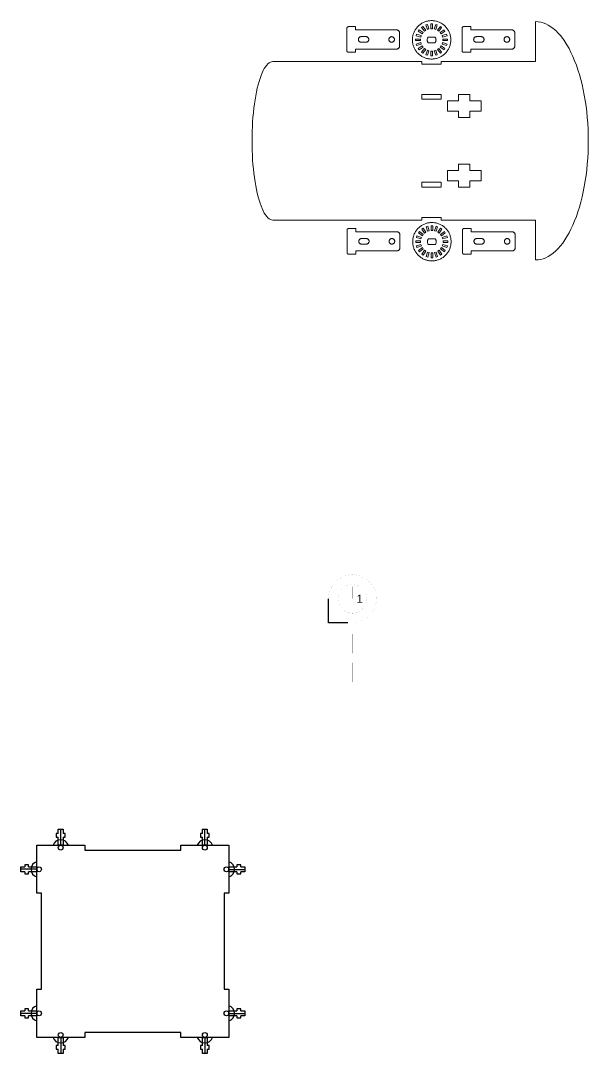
# Model space of a CAD drawing. Header units: millimetres. Extents: x 1937 to 3881, y 1046 to 2135.
# Drawn here: x 3527 to 3881, y 1318 to 1964 of the extents above; entities that cross this region are included whole.
import ezdxf

# ---------------------------------------------------------------- set-up
doc = ezdxf.new("R2010")
doc.units = ezdxf.units.MM
doc.layers.add('Layer 1', color=7, linetype='Continuous')
doc.styles.get("Standard").update_dxf_attribs({"font": 'arial.ttf'})

msp = doc.modelspace()

# ---------------------------------------------------------------- linework, layer by layer
for p, q in [((3551.94089, 1448.46829), (3551.94089, 1458.46829)), ((3641.94089, 1448.46829), (3641.94089, 1458.46829)), ((3536.94089, 1433.46829), (3526.94089, 1433.46829)), ((3656.94089, 1433.43622), (3666.94089, 1433.43622)), ((3536.94089, 1343.46829), (3526.94089, 1343.46829)), ((3656.94089, 1343.46829), (3666.94089, 1343.46829)), ((3551.94089, 1328.46829), (3551.94089, 1318.46829)), ((3641.94089, 1328.46829), (3641.94089, 1318.46829))]:
    msp.add_line(p, q)
at = {"color": 0}
for points in [[(3617.14811, 1614.99492, 0.01764, 0.01764, 0), (3617.14811, 1587.99592, 0.01764, 0.01764, 0), (3614.14811, 1587.99592, 0.01764, 0.01764, 0), (3614.14811, 1575.99392, 0.01764, 0.01764, 0), (3617.14811, 1575.99392, 0.01764, 0.01764, 0), (3617.14811, 1569.99492, 0.01764, 0.01764, 0), (3614.14811, 1569.99492, 0.01764, 0.01764, 0), (3614.14811, 1557.99592, 0.01764, 0.01764, 0), (3617.14811, 1557.99592, 0.01764, 0.01764, 0), (3617.14811, 1540.49492, 0.01764, 0.01764, 0), (3623.14801, 1540.49492, 0.01764, 0.01764, 0), (3623.14801, 1543.49492, 0.01764, 0.01764, 0), (3635.14791, 1543.49492, 0.01764, 0.01764, 0), (3635.14791, 1540.49492, 0.01764, 0.01764, 0), (3641.14801, 1540.49492, 0.01764, 0.01764, 0), (3641.14801, 1543.49492, 0.01764, 0.01764, 0), (3653.14811, 1543.49492, 0.01764, 0.01764, 0), (3653.14811, 1540.49492, 0.01764, 0.01764, 0), (3659.14781, 1540.49492, 0.01764, 0.01764, 0), (3659.14781, 1543.49492, 0.01764, 0.01764, 0), (3671.14791, 1543.49492, 0.01764, 0.01764, 0), (3671.14791, 1540.49492, 0.01764, 0.01764, 0), (3677.14791, 1540.49492, 0.01764, 0.01764, 0), (3677.14791, 1543.49492, 0.01764, 0.01764, 0), (3689.14761, 1543.49492, 0.01764, 0.01764, 0), (3689.14761, 1540.49492, 0.01764, 0.01764, 0), (3695.14771, 1540.49492, 0.01764, 0.01764, 0), (3695.14771, 1543.49492, 0.01764, 0.01764, 0), (3707.14771, 1543.49492, 0.01764, 0.01764, 0), (3707.14771, 1540.49492, 0.01764, 0.01764, 0), (3713.14771, 1540.49492, 0.01764, 0.01764, 0), (3713.14771, 1543.49492, 0.01764, 0.01764, 0), (3725.14771, 1543.49492, 0.01764, 0.01764, 0), (3725.14771, 1540.49492, 0.01764, 0.01764, 0), (3731.14771, 1540.49492, 0.01764, 0.01764, 0), (3731.14771, 1550.49492, 0.01764, 0.01764, 0), (3734.14771, 1550.49492, 0.01764, 0.01764, 0), (3734.14771, 1562.49492, 0.01764, 0.01764, 0), (3731.14771, 1562.49492, 0.01764, 0.01764, 0), (3731.14771, 1568.49492, 0.01764, 0.01764, 0), (3734.14771, 1568.49492, 0.01764, 0.01764, 0), (3734.14771, 1580.49492, 0.01764, 0.01764, 0), (3731.14771, 1580.49492, 0.01764, 0.01764, 0), (3731.14771, 1587.49492, 0.01764, 0.01764, 0), (3734.69871, 1587.49492, 0.01764, 0.01764, 0), (3736.35371, 1587.65992, 0.01764, 0.01764, 0), (3738.50071, 1588.14192, 0.01764, 0.01764, 0), (3740.55371, 1588.93292, 0.01764, 0.01764, 0), (3742.02171, 1589.71692, 0.01764, 0.01764, 0), (3742.48071, 1590.02292, 0.01764, 0.01764, 0), (3742.93771, 1590.32992, 0.01764, 0.01764, 0), (3744.22371, 1591.38592, 0.01764, 0.01764, 0), (3745.74071, 1592.97992, 0.01764, 0.01764, 0), (3747.00871, 1594.77792, 0.01764, 0.01764, 0), (3747.79471, 1596.24592, 0.01764, 0.01764, 0), (3748.00471, 1596.75392, 0.01764, 0.01764, 0), (3748.21571, 1597.26392, 0.01764, 0.01764, 0), (3748.69871, 1598.85592, 0.01764, 0.01764, 0), (3749.07471, 1601.02492, 0.01764, 0.01764, 0), (3749.12971, 1603.22592, 0.01764, 0.01764, 0), (3748.96671, 1604.88092, 0.01764, 0.01764, 0), (3748.85971, 1605.42092, 0.01764, 0.01764, 0), (3748.75171, 1605.96292, 0.01764, 0.01764, 0), (3748.26871, 1607.55392, 0.01764, 0.01764, 0), (3747.37571, 1609.56592, 0.01764, 0.01764, 0), (3746.19871, 1611.42692, 0.01764, 0.01764, 0), (3745.14271, 1612.71192, 0.01764, 0.01764, 0), (3744.75471, 1613.10192, 0.01764, 0.01764, 0), (3744.36271, 1613.49192, 0.01764, 0.01764, 0), (3743.07771, 1614.54792, 0.01764, 0.01764, 0), (3741.21871, 1615.72392, 0.01764, 0.01764, 0), (3739.20671, 1616.61592, 0.01764, 0.01764, 0), (3737.61471, 1617.09992, 0.01764, 0.01764, 0), (3737.07471, 1617.20692, 0.01764, 0.01764, 0), (3736.53271, 1617.31492, 0.01764, 0.01764, 0), (3734.87671, 1617.47892, 0.01764, 0.01764, 0), (3732.67571, 1617.42392, 0.01764, 0.01764, 0), (3730.50671, 1617.04692, 0.01764, 0.01764, 0), (3728.91571, 1616.56392, 0.01764, 0.01764, 0), (3728.40671, 1616.35292, 0.01764, 0.01764, 0), (3727.89671, 1616.14192, 0.01764, 0.01764, 0), (3726.42871, 1615.35792, 0.01764, 0.01764, 0), (3724.63071, 1614.08992, 0.01764, 0.01764, 0), (3723.03671, 1612.57292, 0.01764, 0.01764, 0), (3721.98071, 1611.28692, 0.01764, 0.01764, 0), (3721.67471, 1610.82892, 0.01764, 0.01764, 0), (3721.36771, 1610.37092, 0.01764, 0.01764, 0), (3720.58371, 1608.90292, 0.01764, 0.01764, 0), (3719.79271, 1606.84992, 0.01764, 0.01764, 0), (3719.30971, 1604.70292, 0.01764, 0.01764, 0), (3719.14771, 1603.04792, 0.01764, 0.01764, 0), (3719.14771, 1602.49492, 0.01764, 0.01764, 0), (3617.14811, 1602.49492, 0.01764, 0.01764, 0)], [(3725.14771, 1602.81692, 0.01764, 0.01764, 0), (3725.23871, 1603.77992, 0.01764, 0.01764, 0), (3725.51171, 1605.03092, 0.01764, 0.01764, 0), (3725.95971, 1606.23092, 0.01764, 0.01764, 0), (3726.40271, 1607.09092, 0.01764, 0.01764, 0), (3726.57671, 1607.36092, 0.01764, 0.01764, 0), (3726.66371, 1607.49792, 0.01764, 0.01764, 0), (3726.94471, 1607.89192, 0.01764, 0.01764, 0), (3727.34671, 1608.39192, 0.01764, 0.01764, 0), (3727.78571, 1608.85992, 0.01764, 0.01764, 0), (3728.25371, 1609.29792, 0.01764, 0.01764, 0), (3728.75271, 1609.69992, 0.01764, 0.01764, 0), (3729.27871, 1610.06492, 0.01764, 0.01764, 0), (3729.83171, 1610.39392, 0.01764, 0.01764, 0), (3730.26171, 1610.61592, 0.01764, 0.01764, 0), (3730.40871, 1610.68192, 0.01764, 0.01764, 0), (3730.69971, 1610.81592, 0.01764, 0.01764, 0), (3731.61471, 1611.13292, 0.01764, 0.01764, 0), (3732.86571, 1611.40392, 0.01764, 0.01764, 0), (3734.14371, 1611.49492, 0.01764, 0.01764, 0), (3735.10971, 1611.44792, 0.01764, 0.01764, 0), (3735.42771, 1611.40292, 0.01764, 0.01764, 0), (3735.58671, 1611.38092, 0.01764, 0.01764, 0), (3736.06271, 1611.28892, 0.01764, 0.01764, 0), (3736.68571, 1611.12992, 0.01764, 0.01764, 0), (3737.29371, 1610.92792, 0.01764, 0.01764, 0), (3737.88671, 1610.68192, 0.01764, 0.01764, 0), (3738.45871, 1610.39592, 0.01764, 0.01764, 0), (3739.01071, 1610.06892, 0.01764, 0.01764, 0), (3739.53871, 1609.70192, 0.01764, 0.01764, 0), (3739.91871, 1609.40392, 0.01764, 0.01764, 0), (3740.04171, 1609.29792, 0.01764, 0.01764, 0), (3740.16271, 1609.19292, 0.01764, 0.01764, 0), (3740.51271, 1608.85792, 0.01764, 0.01764, 0), (3740.95071, 1608.38792, 0.01764, 0.01764, 0), (3741.35371, 1607.88792, 0.01764, 0.01764, 0), (3741.71871, 1607.36092, 0.01764, 0.01764, 0), (3742.04571, 1606.81092, 0.01764, 0.01764, 0), (3742.33171, 1606.23792, 0.01764, 0.01764, 0), (3742.57871, 1605.64392, 0.01764, 0.01764, 0), (3742.73671, 1605.18692, 0.01764, 0.01764, 0), (3742.78271, 1605.03092, 0.01764, 0.01764, 0), (3742.87171, 1604.72392, 0.01764, 0.01764, 0), (3743.05571, 1603.77292, 0.01764, 0.01764, 0), (3743.14671, 1602.49492, 0.01764, 0.01764, 0), (3743.05571, 1601.21792, 0.01764, 0.01764, 0), (3742.87171, 1600.26892, 0.01764, 0.01764, 0), (3742.78271, 1599.95992, 0.01764, 0.01764, 0), (3742.73671, 1599.80492, 0.01764, 0.01764, 0), (3742.57871, 1599.34792, 0.01764, 0.01764, 0), (3742.33171, 1598.75392, 0.01764, 0.01764, 0), (3742.04571, 1598.18092, 0.01764, 0.01764, 0), (3741.71871, 1597.62992, 0.01764, 0.01764, 0), (3741.35371, 1597.10392, 0.01764, 0.01764, 0), (3740.95071, 1596.60392, 0.01764, 0.01764, 0), (3740.51271, 1596.13392, 0.01764, 0.01764, 0), (3740.16271, 1595.79992, 0.01764, 0.01764, 0), (3740.04171, 1595.69292, 0.01764, 0.01764, 0), (3739.91871, 1595.58892, 0.01764, 0.01764, 0), (3739.53871, 1595.28992, 0.01764, 0.01764, 0), (3739.01071, 1594.92292, 0.01764, 0.01764, 0), (3738.45871, 1594.59492, 0.01764, 0.01764, 0), (3737.88671, 1594.30792, 0.01764, 0.01764, 0), (3737.29371, 1594.06292, 0.01764, 0.01764, 0), (3736.68571, 1593.86092, 0.01764, 0.01764, 0), (3736.06271, 1593.70192, 0.01764, 0.01764, 0), (3735.58671, 1593.60992, 0.01764, 0.01764, 0), (3735.10971, 1593.54092, 0.01764, 0.01764, 0), (3734.14371, 1593.49592, 0.01764, 0.01764, 0), (3732.86571, 1593.58792, 0.01764, 0.01764, 0), (3731.61471, 1593.85892, 0.01764, 0.01764, 0), (3730.69971, 1594.17592, 0.01764, 0.01764, 0), (3730.40871, 1594.30792, 0.01764, 0.01764, 0), (3730.26171, 1594.37592, 0.01764, 0.01764, 0), (3729.83171, 1594.59792, 0.01764, 0.01764, 0), (3729.27871, 1594.92592, 0.01764, 0.01764, 0), (3728.75271, 1595.29292, 0.01764, 0.01764, 0), (3728.25371, 1595.69292, 0.01764, 0.01764, 0), (3727.78571, 1596.12992, 0.01764, 0.01764, 0), (3727.34671, 1596.59892, 0.01764, 0.01764, 0), (3726.94471, 1597.10092, 0.01764, 0.01764, 0), (3726.66371, 1597.49492, 0.01764, 0.01764, 0), (3726.40271, 1597.89992, 0.01764, 0.01764, 0), (3725.95971, 1598.75992, 0.01764, 0.01764, 0), (3725.51171, 1599.95992, 0.01764, 0.01764, 0), (3725.23871, 1601.21292, 0.01764, 0.01764, 0), (3725.14771, 1602.17592, 0.01764, 0.01764, 0), (3725.14771, 1602.81692, 0, 0, 0)], [(3734.14771, 1610.01992, 0.01764, 0.01764, 0), (3734.14771, 1602.49492, 0.01764, 0.01764, 0), (3731.14771, 1602.49492, 0.01764, 0.01764, 0), (3731.14771, 1610.01992, 0.01764, 0.01764, 0), (3734.14771, 1610.01992, 0, 0, 0)]]:
    msp.add_lwpolyline(points, format="xyseb", dxfattribs=at)
for points in [[(3731.14771, 1587.49492), (3719.14771, 1587.49492), (3719.14771, 1602.49492)], [(3550.44089, 1455.89721), (3550.44089, 1458.46829), (3553.44089, 1458.46829), (3553.44089, 1455.89721)], [(3640.44089, 1455.89721), (3640.44089, 1458.46829), (3643.44089, 1458.46829), (3643.44089, 1455.89721)], [(3550.44089, 1455.89721), (3549.19089, 1455.89721), (3549.19089, 1453.49721)], [(3549.19089, 1453.49721), (3550.44089, 1453.49721)], [(3550.44089, 1448.46829), (3550.44089, 1453.49721)], [(3553.44089, 1453.49721), (3553.44089, 1448.46829), (3550.44089, 1448.46829)], [(3553.44089, 1453.49721), (3554.69089, 1453.49721), (3554.69089, 1455.89721), (3553.44089, 1455.89721)], [(3640.44089, 1455.89721), (3639.19089, 1455.89721), (3639.19089, 1453.49721)], [(3639.19089, 1453.49721), (3640.44089, 1453.49721)], [(3640.44089, 1448.46829), (3640.44089, 1453.49721)], [(3643.44089, 1453.49721), (3643.44089, 1448.46829), (3640.44089, 1448.46829)], [(3643.44089, 1453.49721), (3644.69089, 1453.49721), (3644.69089, 1455.89721), (3643.44089, 1455.89721)], [(3566.94089, 1328.46829), (3536.94089, 1328.46829), (3536.94089, 1358.46829), (3539.94089, 1358.46829), (3539.94089, 1418.46829), (3536.94089, 1418.46829), (3536.94089, 1448.46829), (3566.94089, 1448.46829), (3566.94089, 1445.46829), (3626.94089, 1445.46829), (3626.94089, 1448.46829), (3656.94089, 1448.46829), (3656.94089, 1418.46829), (3653.94089, 1418.46829), (3653.94089, 1358.46829), (3656.94089, 1358.46829), (3656.94089, 1328.46829), (3626.94089, 1328.46829), (3626.94089, 1331.46829), (3566.94089, 1331.46829), (3566.94089, 1328.46829)], [(3529.51198, 1431.96829), (3526.94089, 1431.96829), (3526.94089, 1434.96829), (3529.51198, 1434.96829)], [(3531.91198, 1434.96829), (3531.91198, 1436.21829), (3529.51198, 1436.21829), (3529.51198, 1434.96829)], [(3531.91198, 1434.96829), (3536.94089, 1434.96829), (3536.94089, 1431.96829)], [(3656.94089, 1434.93622), (3661.96981, 1434.93622)], [(3661.96981, 1431.93622), (3656.94089, 1431.93622), (3656.94089, 1434.93622)], [(3661.96981, 1436.18622), (3661.96981, 1434.93622)], [(3664.36981, 1434.93622), (3664.36981, 1436.18622), (3661.96981, 1436.18622)], [(3664.36981, 1434.93622), (3666.94089, 1434.93622), (3666.94089, 1431.93622), (3664.36981, 1431.93622)], [(3529.51198, 1431.96829), (3529.51198, 1430.71829), (3531.91198, 1430.71829)], [(3536.94089, 1431.96829), (3531.91198, 1431.96829)], [(3531.91198, 1430.71829), (3531.91198, 1431.96829)], [(3661.96981, 1431.93622), (3661.96981, 1430.68622), (3664.36981, 1430.68622), (3664.36981, 1431.93622)], [(3529.51198, 1341.96829), (3526.94089, 1341.96829), (3526.94089, 1344.96829), (3529.51198, 1344.96829)], [(3531.91198, 1344.96829), (3531.91198, 1346.21829), (3529.51198, 1346.21829), (3529.51198, 1344.96829)], [(3531.91198, 1344.96829), (3536.94089, 1344.96829), (3536.94089, 1341.96829)], [(3656.94089, 1344.96829), (3661.96981, 1344.96829)], [(3661.96981, 1341.96829), (3656.94089, 1341.96829), (3656.94089, 1344.96829)], [(3661.96981, 1346.21829), (3661.96981, 1344.96829)], [(3664.36981, 1344.96829), (3664.36981, 1346.21829), (3661.96981, 1346.21829)], [(3664.36981, 1344.96829), (3666.94089, 1344.96829), (3666.94089, 1341.96829), (3664.36981, 1341.96829)], [(3529.51198, 1341.96829), (3529.51198, 1340.71829), (3531.91198, 1340.71829)], [(3536.94089, 1341.96829), (3531.91198, 1341.96829)], [(3531.91198, 1340.71829), (3531.91198, 1341.96829)], [(3661.96981, 1341.96829), (3661.96981, 1340.71829), (3664.36981, 1340.71829), (3664.36981, 1341.96829)], [(3550.44089, 1323.43938), (3549.19089, 1323.43938), (3549.19089, 1321.03938), (3550.44089, 1321.03938)], [(3550.44089, 1323.43938), (3550.44089, 1328.46829), (3553.44089, 1328.46829)], [(3553.44089, 1328.46829), (3553.44089, 1323.43938)], [(3554.69089, 1323.43938), (3553.44089, 1323.43938)], [(3553.44089, 1321.03938), (3554.69089, 1321.03938), (3554.69089, 1323.43938)], [(3640.44089, 1323.43938), (3639.19089, 1323.43938), (3639.19089, 1321.03938), (3640.44089, 1321.03938)], [(3640.44089, 1323.43938), (3640.44089, 1328.46829), (3643.44089, 1328.46829)], [(3643.44089, 1328.46829), (3643.44089, 1323.43938)], [(3644.69089, 1323.43938), (3643.44089, 1323.43938)], [(3643.44089, 1321.03938), (3644.69089, 1321.03938), (3644.69089, 1323.43938)], [(3553.44089, 1321.03938), (3553.44089, 1318.46829), (3550.44089, 1318.46829), (3550.44089, 1321.03938)], [(3643.44089, 1321.03938), (3643.44089, 1318.46829), (3640.44089, 1318.46829), (3640.44089, 1321.03938)]]:
    msp.add_lwpolyline(points)
for centre in [(3551.94089, 1446.96829), (3641.94089, 1446.96829), (3538.44089, 1433.46829), (3655.44089, 1433.43622), (3538.44089, 1343.46829), (3655.44089, 1343.46829), (3551.94089, 1329.96829), (3641.94089, 1329.96829)]:
    msp.add_circle(centre, 1.5)
for centre, start, end in [((3551.94089, 1446.96829), 17.45760312, 162.54239688), ((3641.94089, 1446.96829), 17.45760312, 162.54239688), ((3538.44089, 1433.46829), 107.45760312, 252.54239688), ((3655.44089, 1433.43622), 287.45760312, 72.54239688), ((3538.44089, 1343.46829), 107.45760312, 252.54239688), ((3655.44089, 1343.46829), 287.45760312, 72.54239688), ((3551.94089, 1329.96829), 197.45760312, 342.54239688), ((3641.94089, 1329.96829), 197.45760312, 342.54239688)]:
    msp.add_arc(centre, 5, start, end)
at = {"layer": 'Layer 1', "lineweight": 0}
for points in [[(3881.36519, 1892.31895), (3881.25936, 1895.95256), (3881.0477, 1899.58617), (3880.76546, 1903.18451), (3880.41268, 1906.78284), (3879.98936, 1910.27533), (3879.49547, 1913.76784), (3878.89574, 1917.18979), (3878.26075, 1920.50589), (3877.51992, 1923.78672), (3876.70851, 1926.96172), (3875.86186, 1930.06618), (3874.90936, 1933.0295), (3873.92158, 1935.92228), (3872.86325, 1938.70923), (3871.73436, 1941.35507), (3870.57019, 1943.85978), (3869.33547, 1946.25866), (3868.06546, 1948.51645), (3866.7602, 1950.59783), (3865.38436, 1952.57339), (3863.97325, 1954.37255), (3862.52686, 1955.99534), (3861.04519, 1957.51228), (3859.52825, 1958.81757), (3858.01131, 1959.94644), (3856.42381, 1960.93423), (3854.87158, 1961.74562), (3853.24881, 1962.34534), (3851.66131, 1962.80395), (3850.03852, 1963.08617), (3848.41575, 1963.15673), (3848.41575, 1938.18007), (3789.43133, 1938.18007), (3789.43133, 1936.55728), (3777.40159, 1936.55728), (3777.40159, 1938.18007), (3684.40938, 1938.18007), (3683.63326, 1938.07422), (3682.85715, 1937.792), (3682.08103, 1937.36866), (3681.30492, 1936.73366), (3680.56409, 1935.92228), (3679.82327, 1934.93451), (3679.08242, 1933.80561), (3678.37686, 1932.50033), (3677.7066, 1931.01866), (3677.03631, 1929.39589), (3676.40132, 1927.632), (3675.80159, 1925.72699), (3675.23716, 1923.68089), (3674.6727, 1921.49366), (3674.17882, 1919.2006), (3673.72019, 1916.80172), (3673.29688, 1914.26172), (3672.90881, 1911.68644), (3672.55603, 1908.97005), (3672.27381, 1906.21839), (3671.9916, 1903.39616), (3671.77992, 1900.50338), (3671.63882, 1897.57533), (3671.4977, 1894.64728), (3671.42714, 1891.64867), (3671.42714, 1888.65006), (3671.42714, 1885.68672), (3671.4977, 1882.6881), (3671.63882, 1879.76005), (3671.77992, 1876.832), (3671.9916, 1873.93922), (3672.27381, 1871.117), (3672.55603, 1868.36533), (3672.90881, 1865.64894), (3673.29688, 1863.07367), (3673.72019, 1860.53366), (3674.17882, 1858.13478), (3674.6727, 1855.84172), (3675.23716, 1853.6545), (3675.80159, 1851.60839), (3676.40132, 1849.70338), (3677.03631, 1847.93949), (3677.7066, 1846.31672), (3678.37686, 1844.83505), (3679.08242, 1843.52979), (3679.82327, 1842.36561), (3680.56409, 1841.41313), (3681.30492, 1840.60172), (3682.08103, 1839.96672), (3682.85715, 1839.54339), (3683.63326, 1839.26117), (3684.40938, 1839.15534), (3777.40159, 1839.15534), (3777.40159, 1840.77811), (3789.43133, 1840.77811), (3789.43133, 1839.15534), (3848.41575, 1839.15534), (3848.41575, 1814.17868), (3850.03852, 1814.24924), (3851.66131, 1814.53145), (3853.24881, 1814.95479), (3854.87158, 1815.58979), (3856.42381, 1816.40117), (3858.01131, 1817.38895), (3859.52825, 1818.51784), (3861.04519, 1819.82312), (3862.52686, 1821.30479), (3863.97325, 1822.96283), (3865.38436, 1824.76201), (3866.7602, 1826.73756), (3868.06546, 1828.81895), (3869.33547, 1831.07672), (3870.57019, 1833.47563), (3871.73436, 1835.98034), (3872.86325, 1838.62617), (3873.92158, 1841.41313), (3874.90936, 1844.27062), (3875.86186, 1847.26923), (3876.70851, 1850.37367), (3877.51992, 1853.54867), (3878.26075, 1856.8295), (3878.89574, 1860.14562), (3879.49547, 1863.56757), (3879.98936, 1867.02478), (3880.41268, 1870.55256), (3880.76546, 1874.11561), (3881.0477, 1877.74922), (3881.25936, 1881.34755), (3881.36519, 1885.01645), (3881.40048, 1888.65006), (3881.36519, 1892.31895)], [(3795.49909, 1952.50283), (3795.46382, 1953.032), (3795.39326, 1953.56117), (3795.28743, 1954.09033), (3795.1816, 1954.6195), (3795.04048, 1955.1134), (3794.86409, 1955.64257), (3794.6877, 1956.13644), (3794.47604, 1956.63034), (3794.26436, 1957.08895), (3794.01742, 1957.58284), (3793.7352, 1958.04145), (3793.45298, 1958.46479), (3793.13547, 1958.88813), (3792.81798, 1959.31144), (3792.46521, 1959.73478), (3792.11243, 1960.12285), (3791.72436, 1960.47563), (3791.33631, 1960.8284), (3790.91298, 1961.18118), (3790.48964, 1961.49867), (3790.06632, 1961.78089), (3789.60769, 1962.06313), (3789.14909, 1962.34534), (3788.65521, 1962.557), (3788.19658, 1962.76868), (3787.70271, 1962.98034), (3787.17354, 1963.15673), (3786.67964, 1963.29785), (3786.15048, 1963.43895), (3785.6566, 1963.54478), (3785.12743, 1963.61533), (3784.59827, 1963.68589), (3784.0691, 1963.72116), (3783.53993, 1963.72116), (3783.01077, 1963.72116), (3782.4816, 1963.68589), (3781.95243, 1963.61533), (3781.42327, 1963.54478), (3780.8941, 1963.43895), (3780.4002, 1963.29785), (3779.87104, 1963.15673), (3779.37714, 1962.98034), (3778.88326, 1962.76868), (3778.38936, 1962.557), (3777.93076, 1962.34534), (3777.47215, 1962.06313), (3777.01354, 1961.78089), (3776.55492, 1961.49867), (3776.1316, 1961.18118), (3775.74353, 1960.8284), (3775.32019, 1960.47563), (3774.96742, 1960.12285), (3774.57937, 1959.73478), (3774.26186, 1959.31144), (3773.90908, 1958.88813), (3773.62686, 1958.46479), (3773.30938, 1958.04145), (3773.06243, 1957.58284), (3772.81548, 1957.08895), (3772.56853, 1956.63034), (3772.35687, 1956.13644), (3772.18048, 1955.64257), (3772.03936, 1955.1134), (3771.89827, 1954.6195), (3771.75715, 1954.09033), (3771.68659, 1953.56117), (3771.61603, 1953.032), (3771.54549, 1952.50283), (3771.54549, 1951.97367), (3771.54549, 1951.4445), (3771.54549, 1950.91533), (3771.61603, 1950.38617), (3771.68659, 1949.857), (3771.75715, 1949.36313), (3771.89827, 1948.83396), (3772.03936, 1948.30479), (3772.18048, 1947.81089), (3772.35687, 1947.317), (3772.56853, 1946.82312), (3772.81548, 1946.32922), (3773.06243, 1945.87062), (3773.30938, 1945.41201), (3773.62686, 1944.98867), (3773.90908, 1944.53007), (3774.26186, 1944.10673), (3774.57937, 1943.71868), (3774.96742, 1943.33061), (3775.32019, 1942.97783), (3775.74353, 1942.58979), (3776.1316, 1942.27228), (3776.55492, 1941.95479), (3777.01354, 1941.63728), (3777.47215, 1941.39033), (3777.93076, 1941.10812), (3778.38936, 1940.89646), (3778.88326, 1940.64951), (3779.37714, 1940.47312), (3779.87104, 1940.29673), (3780.4002, 1940.15561), (3780.8941, 1940.01451), (3781.42327, 1939.90866), (3781.95243, 1939.83813), (3782.4816, 1939.76757), (3783.01077, 1939.73228), (3783.53993, 1939.73228), (3784.0691, 1939.73228), (3784.59827, 1939.76757), (3785.12743, 1939.83813), (3785.6566, 1939.90866), (3786.15048, 1940.01451), (3786.67964, 1940.15561), (3787.17354, 1940.29673), (3787.70271, 1940.47312), (3788.19658, 1940.64951), (3788.65521, 1940.89646), (3789.14909, 1941.10812), (3789.60769, 1941.39033), (3790.06632, 1941.63728), (3790.48964, 1941.95479), (3790.91298, 1942.27228), (3791.33631, 1942.58979), (3791.72436, 1942.97783), (3792.11243, 1943.33061), (3792.46521, 1943.71868), (3792.81798, 1944.10673), (3793.13547, 1944.53007), (3793.45298, 1944.98867), (3793.7352, 1945.41201), (3794.01742, 1945.87062), (3794.26436, 1946.32922), (3794.47604, 1946.82312), (3794.6877, 1947.317), (3794.86409, 1947.81089), (3795.04048, 1948.30479), (3795.1816, 1948.83396), (3795.28743, 1949.36313), (3795.39326, 1949.857), (3795.46382, 1950.38617), (3795.49909, 1950.91533), (3795.53438, 1951.4445), (3795.53438, 1951.97367), (3795.49909, 1952.50283)], [(3783.04604, 1961.71035), (3784.03381, 1961.71035), (3784.03381, 1958.71174), (3783.04604, 1958.71174), (3783.04604, 1961.71035)], [(3763.53741, 1956.4069), (3763.46685, 1956.61858), (3763.39629, 1956.83024), (3763.29046, 1957.00663), (3763.14936, 1957.21829), (3763.00824, 1957.35941), (3762.83185, 1957.5358), (3762.65546, 1957.64163), (3762.44381, 1957.74745), (3762.23213, 1957.85331), (3762.02047, 1957.92384), (3761.80879, 1957.95913), (3761.59713, 1957.95913), (3736.0913, 1957.95913), (3736.0913, 1959.96997), (3731.57575, 1959.96997), (3731.39936, 1959.93468), (3731.22297, 1959.89941), (3731.08185, 1959.82885), (3730.94073, 1959.72302), (3730.79963, 1959.61719), (3730.72907, 1959.47607), (3730.62325, 1959.29969), (3730.58795, 1959.1233), (3730.58795, 1958.94691), (3730.58795, 1944.94163), (3730.58795, 1944.80053), (3730.62325, 1944.62414), (3730.72907, 1944.44775), (3730.79963, 1944.30663), (3730.94073, 1944.2008), (3731.08185, 1944.09497), (3731.22297, 1944.02441), (3731.39936, 1943.98912), (3731.57575, 1943.95385), (3736.0913, 1943.95385), (3736.0913, 1945.96469), (3761.59713, 1945.96469), (3761.80879, 1945.96469), (3762.02047, 1945.99996), (3762.23213, 1946.07052), (3762.44381, 1946.14108), (3762.65546, 1946.28218), (3762.83185, 1946.38803), (3763.00824, 1946.52913), (3763.14936, 1946.70551), (3763.29046, 1946.8819), (3763.39629, 1947.09358), (3763.46685, 1947.30524), (3763.53741, 1947.5169), (3763.57268, 1947.72858), (3763.57268, 1947.97553), (3763.57268, 1955.9483), (3763.57268, 1956.19525), (3763.53741, 1956.4069)], [(3774.19132, 1955.28979), (3777.01354, 1954.37255), (3776.73131, 1953.42007), (3773.87381, 1954.33728), (3774.19132, 1955.28979)], [(3775.74353, 1958.00618), (3778.17771, 1956.24229), (3777.57798, 1955.43089), (3775.14381, 1957.19478), (3775.74353, 1958.00618)], [(3779.02436, 1957.08895), (3777.26047, 1959.52312), (3778.07188, 1960.12285), (3779.83577, 1957.68867), (3779.02436, 1957.08895)], [(3780.92937, 1961.39284), (3781.84658, 1958.53535), (3780.8941, 1958.21784), (3779.97686, 1961.07533), (3780.92937, 1961.39284)], [(3786.18577, 1958.21784), (3785.23326, 1958.53535), (3786.15048, 1961.39284), (3787.10298, 1961.07533), (3786.18577, 1958.21784)], [(3789.00799, 1960.12285), (3789.81937, 1959.52312), (3788.05548, 1957.08895), (3787.2441, 1957.68867), (3789.00799, 1960.12285)], [(3791.33631, 1958.00618), (3791.90075, 1957.19478), (3789.50186, 1955.43089), (3788.90214, 1956.24229), (3791.33631, 1958.00618)], [(3792.88854, 1955.28979), (3793.20603, 1954.33728), (3790.34854, 1953.42007), (3790.03103, 1954.37255), (3792.88854, 1955.28979)], [(3835.50407, 1956.4069), (3835.43351, 1956.61858), (3835.36295, 1956.83024), (3835.25713, 1957.00663), (3835.11603, 1957.21829), (3834.97491, 1957.35941), (3834.79852, 1957.5358), (3834.62213, 1957.64163), (3834.41047, 1957.74745), (3834.19879, 1957.85331), (3833.98713, 1957.92384), (3833.77545, 1957.95913), (3833.5638, 1957.95913), (3808.05797, 1957.95913), (3808.05797, 1959.96997), (3803.54242, 1959.96997), (3803.36603, 1959.93468), (3803.18964, 1959.89941), (3803.04852, 1959.82885), (3802.9074, 1959.72302), (3802.7663, 1959.61719), (3802.69574, 1959.47607), (3802.58991, 1959.29969), (3802.55462, 1959.1233), (3802.55462, 1958.94691), (3802.55462, 1944.94163), (3802.55462, 1944.80053), (3802.58991, 1944.62414), (3802.69574, 1944.44775), (3802.7663, 1944.30663), (3802.9074, 1944.2008), (3803.04852, 1944.09497), (3803.18964, 1944.02441), (3803.36603, 1943.98912), (3803.54242, 1943.95385), (3808.05797, 1943.95385), (3808.05797, 1945.96469), (3833.5638, 1945.96469), (3833.77545, 1945.96469), (3833.98713, 1945.99996), (3834.19879, 1946.07052), (3834.41047, 1946.14108), (3834.62213, 1946.28218), (3834.79852, 1946.38803), (3834.97491, 1946.52913), (3835.11603, 1946.70551), (3835.25713, 1946.8819), (3835.36295, 1947.09358), (3835.43351, 1947.30524), (3835.50407, 1947.5169), (3835.53934, 1947.72858), (3835.53934, 1947.97553), (3835.53934, 1955.9483), (3835.53934, 1956.19525), (3835.50407, 1956.4069)], [(3744.31102, 1951.75023), (3744.27575, 1951.53857), (3744.20519, 1951.32692), (3744.13463, 1951.15053), (3744.0288, 1950.97414), (3743.88768, 1950.79775), (3743.74658, 1950.65663), (3743.57019, 1950.51551), (3743.39381, 1950.40968), (3743.21742, 1950.33912), (3743.00574, 1950.26858), (3742.79408, 1950.23329), (3742.5824, 1950.19802), (3739.58379, 1950.19802), (3739.37213, 1950.23329), (3739.16047, 1950.26858), (3738.94879, 1950.33912), (3738.7724, 1950.40968), (3738.59601, 1950.51551), (3738.41963, 1950.65663), (3738.27853, 1950.79775), (3738.13741, 1950.97414), (3738.03158, 1951.15053), (3737.96102, 1951.32692), (3737.89046, 1951.53857), (3737.85519, 1951.75023), (3737.8199, 1951.96191), (3737.85519, 1952.17357), (3737.89046, 1952.38525), (3737.96102, 1952.56164), (3738.03158, 1952.7733), (3738.13741, 1952.94969), (3738.27853, 1953.12607), (3738.41963, 1953.26719), (3738.59601, 1953.40829), (3738.7724, 1953.51412), (3738.94879, 1953.58468), (3739.16047, 1953.65524), (3739.37213, 1953.69051), (3739.58379, 1953.7258), (3742.5824, 1953.7258), (3742.79408, 1953.69051), (3743.00574, 1953.65524), (3743.21742, 1953.58468), (3743.39381, 1953.51412), (3743.57019, 1953.40829), (3743.74658, 1953.26719), (3743.88768, 1953.12607), (3744.0288, 1952.94969), (3744.13463, 1952.7733), (3744.20519, 1952.56164), (3744.27575, 1952.38525), (3744.31102, 1952.17357), (3744.34629, 1951.96191), (3744.31102, 1951.75023)], [(3760.32714, 1951.96191), (3760.32714, 1951.75023), (3760.29185, 1951.53857), (3760.22129, 1951.32692), (3760.11546, 1951.15053), (3760.00963, 1950.97414), (3759.9038, 1950.79775), (3759.72741, 1950.65663), (3759.58629, 1950.51551), (3759.4099, 1950.40968), (3759.19825, 1950.33912), (3758.98657, 1950.26858), (3758.77491, 1950.23329), (3758.56325, 1950.19802), (3758.38686, 1950.23329), (3758.17518, 1950.26858), (3757.96352, 1950.33912), (3757.75184, 1950.40968), (3757.57545, 1950.51551), (3757.43436, 1950.65663), (3757.25797, 1950.79775), (3757.15214, 1950.97414), (3757.04629, 1951.15053), (3756.94046, 1951.32692), (3756.8699, 1951.53857), (3756.83463, 1951.75023), (3756.83463, 1951.96191), (3756.83463, 1952.17357), (3756.8699, 1952.38525), (3756.94046, 1952.56164), (3757.04629, 1952.7733), (3757.15214, 1952.94969), (3757.25797, 1953.12607), (3757.43436, 1953.26719), (3757.57545, 1953.40829), (3757.75184, 1953.51412), (3757.96352, 1953.58468), (3758.17518, 1953.65524), (3758.38686, 1953.69051), (3758.56325, 1953.7258), (3758.77491, 1953.69051), (3758.98657, 1953.65524), (3759.19825, 1953.58468), (3759.4099, 1953.51412), (3759.58629, 1953.40829), (3759.72741, 1953.26719), (3759.9038, 1953.12607), (3760.00963, 1952.94969), (3760.11546, 1952.7733), (3760.22129, 1952.56164), (3760.29185, 1952.38525), (3760.32714, 1952.17357), (3760.32714, 1951.96191)], [(3773.52104, 1951.23284), (3773.52104, 1952.22062), (3776.51965, 1952.22062), (3776.51965, 1951.23284), (3773.52104, 1951.23284)], [(3774.19132, 1948.16367), (3773.87381, 1949.11618), (3776.73131, 1950.03339), (3777.01354, 1949.08089), (3774.19132, 1948.16367)], [(3781.42327, 1949.96283), (3781.24688, 1950.17451), (3781.10576, 1950.42146), (3780.99993, 1950.66839), (3780.8941, 1950.91533), (3780.82354, 1951.19755), (3780.78825, 1951.4445), (3780.78825, 1951.72672), (3780.78825, 1952.00896), (3780.82354, 1952.25589), (3780.8941, 1952.53813), (3780.99993, 1952.78505), (3781.10576, 1953.032), (3781.24688, 1953.24368), (3781.42327, 1953.49061), (3785.6566, 1953.49061), (3785.7977, 1953.24368), (3785.93882, 1953.032), (3786.07992, 1952.78505), (3786.15048, 1952.53813), (3786.22104, 1952.25589), (3786.25631, 1952.00896), (3786.2916, 1951.72672), (3786.25631, 1951.4445), (3786.22104, 1951.19755), (3786.15048, 1950.91533), (3786.07992, 1950.66839), (3785.93882, 1950.42146), (3785.7977, 1950.17451), (3785.6566, 1949.96283), (3781.42327, 1949.96283)], [(3792.88854, 1948.16367), (3790.03103, 1949.08089), (3790.34854, 1950.03339), (3793.20603, 1949.11618), (3792.88854, 1948.16367)], [(3793.52354, 1951.23284), (3790.52493, 1951.23284), (3790.52493, 1952.22062), (3793.52354, 1952.22062), (3793.52354, 1951.23284)], [(3816.27769, 1951.75023), (3816.24242, 1951.53857), (3816.17186, 1951.32692), (3816.1013, 1951.15053), (3815.99547, 1950.97414), (3815.85435, 1950.79775), (3815.71325, 1950.65663), (3815.53686, 1950.51551), (3815.36047, 1950.40968), (3815.18408, 1950.33912), (3814.9724, 1950.26858), (3814.76075, 1950.23329), (3814.54907, 1950.19802), (3811.55045, 1950.19802), (3811.3388, 1950.23329), (3811.12714, 1950.26858), (3810.91546, 1950.33912), (3810.73907, 1950.40968), (3810.56268, 1950.51551), (3810.38629, 1950.65663), (3810.24519, 1950.79775), (3810.10407, 1950.97414), (3809.99825, 1951.15053), (3809.92769, 1951.32692), (3809.85713, 1951.53857), (3809.82186, 1951.75023), (3809.78657, 1951.96191), (3809.82186, 1952.17357), (3809.85713, 1952.38525), (3809.92769, 1952.56164), (3809.99825, 1952.7733), (3810.10407, 1952.94969), (3810.24519, 1953.12607), (3810.38629, 1953.26719), (3810.56268, 1953.40829), (3810.73907, 1953.51412), (3810.91546, 1953.58468), (3811.12714, 1953.65524), (3811.3388, 1953.69051), (3811.55045, 1953.7258), (3814.54907, 1953.7258), (3814.76075, 1953.69051), (3814.9724, 1953.65524), (3815.18408, 1953.58468), (3815.36047, 1953.51412), (3815.53686, 1953.40829), (3815.71325, 1953.26719), (3815.85435, 1953.12607), (3815.99547, 1952.94969), (3816.1013, 1952.7733), (3816.17186, 1952.56164), (3816.24242, 1952.38525), (3816.27769, 1952.17357), (3816.31295, 1951.96191), (3816.27769, 1951.75023)], [(3832.29381, 1951.96191), (3832.29381, 1951.75023), (3832.25851, 1951.53857), (3832.18795, 1951.32692), (3832.08213, 1951.15053), (3831.9763, 1950.97414), (3831.87047, 1950.79775), (3831.69408, 1950.65663), (3831.55296, 1950.51551), (3831.37657, 1950.40968), (3831.16491, 1950.33912), (3830.95323, 1950.26858), (3830.74157, 1950.23329), (3830.52992, 1950.19802), (3830.35353, 1950.23329), (3830.14185, 1950.26858), (3829.93019, 1950.33912), (3829.71851, 1950.40968), (3829.54212, 1950.51551), (3829.40102, 1950.65663), (3829.22463, 1950.79775), (3829.11881, 1950.97414), (3829.01295, 1951.15053), (3828.90713, 1951.32692), (3828.83657, 1951.53857), (3828.8013, 1951.75023), (3828.8013, 1951.96191), (3828.8013, 1952.17357), (3828.83657, 1952.38525), (3828.90713, 1952.56164), (3829.01295, 1952.7733), (3829.11881, 1952.94969), (3829.22463, 1953.12607), (3829.40102, 1953.26719), (3829.54212, 1953.40829), (3829.71851, 1953.51412), (3829.93019, 1953.58468), (3830.14185, 1953.65524), (3830.35353, 1953.69051), (3830.52992, 1953.7258), (3830.74157, 1953.69051), (3830.95323, 1953.65524), (3831.16491, 1953.58468), (3831.37657, 1953.51412), (3831.55296, 1953.40829), (3831.69408, 1953.26719), (3831.87047, 1953.12607), (3831.9763, 1952.94969), (3832.08213, 1952.7733), (3832.18795, 1952.56164), (3832.25851, 1952.38525), (3832.29381, 1952.17357), (3832.29381, 1951.96191)], [(3775.74353, 1945.44728), (3775.14381, 1946.25866), (3777.57798, 1948.02255), (3778.17771, 1947.21117), (3775.74353, 1945.44728)], [(3778.07188, 1943.33061), (3777.26047, 1943.93034), (3779.02436, 1946.36451), (3779.83577, 1945.76479), (3778.07188, 1943.33061)], [(3780.92937, 1942.06062), (3779.97686, 1942.37811), (3780.8941, 1945.23562), (3781.84658, 1944.91811), (3780.92937, 1942.06062)], [(3784.03381, 1941.70784), (3783.04604, 1941.70784), (3783.04604, 1944.70645), (3784.03381, 1944.70645), (3784.03381, 1941.70784)], [(3786.15048, 1942.06062), (3785.23326, 1944.91811), (3786.18577, 1945.23562), (3787.10298, 1942.37811), (3786.15048, 1942.06062)], [(3789.00799, 1943.33061), (3787.2441, 1945.76479), (3788.05548, 1946.36451), (3789.81937, 1943.93034), (3789.00799, 1943.33061)], [(3791.33631, 1945.44728), (3788.90214, 1947.21117), (3789.50186, 1948.02255), (3791.90075, 1946.25866), (3791.33631, 1945.44728)], [(3789.43133, 1914.57922), (3777.40159, 1914.57922), (3777.40159, 1917.57783), (3789.43133, 1917.57783), (3789.43133, 1914.57922)], [(3814.40797, 1907.17089), (3807.42297, 1907.17089), (3807.42297, 1903.14922), (3800.40269, 1903.14922), (3800.40269, 1907.17089), (3793.41771, 1907.17089), (3793.41771, 1913.66201), (3800.40269, 1913.66201), (3800.40269, 1917.64839), (3807.42297, 1917.64839), (3807.42297, 1913.66201), (3814.40797, 1913.66201), (3814.40797, 1907.17089)], [(3814.40797, 1863.67339), (3807.42297, 1863.67339), (3807.42297, 1859.65172), (3800.40269, 1859.65172), (3800.40269, 1863.67339), (3793.41771, 1863.67339), (3793.41771, 1870.16449), (3800.40269, 1870.16449), (3800.40269, 1874.1509), (3807.42297, 1874.1509), (3807.42297, 1870.16449), (3814.40797, 1870.16449), (3814.40797, 1863.67339)], [(3789.43133, 1859.75755), (3777.40159, 1859.75755), (3777.40159, 1862.75616), (3789.43133, 1862.75616), (3789.43133, 1859.75755)], [(3763.7138, 1830.28885), (3763.64324, 1830.50053), (3763.57268, 1830.71219), (3763.46685, 1830.88857), (3763.32575, 1831.10023), (3763.18463, 1831.24135), (3763.00824, 1831.41774), (3762.83185, 1831.52357), (3762.62019, 1831.6294), (3762.40851, 1831.73525), (3762.19686, 1831.80579), (3761.98518, 1831.84108), (3761.77352, 1831.84108), (3736.26769, 1831.84108), (3736.26769, 1833.85192), (3731.75214, 1833.85192), (3731.57575, 1833.81663), (3731.39936, 1833.78136), (3731.25824, 1833.7108), (3731.11712, 1833.60497), (3730.97602, 1833.49914), (3730.90546, 1833.35802), (3730.79963, 1833.18163), (3730.76434, 1833.00524), (3730.76434, 1832.82885), (3730.76434, 1818.82357), (3730.76434, 1818.68247), (3730.79963, 1818.50608), (3730.90546, 1818.32969), (3730.97602, 1818.18857), (3731.11712, 1818.08275), (3731.25824, 1817.97692), (3731.39936, 1817.90636), (3731.57575, 1817.87107), (3731.75214, 1817.8358), (3736.26769, 1817.8358), (3736.26769, 1819.84663), (3761.77352, 1819.84663), (3761.98518, 1819.84663), (3762.19686, 1819.8819), (3762.40851, 1819.95246), (3762.62019, 1820.02302), (3762.83185, 1820.16412), (3763.00824, 1820.26997), (3763.18463, 1820.41107), (3763.32575, 1820.58746), (3763.46685, 1820.76385), (3763.57268, 1820.97553), (3763.64324, 1821.18719), (3763.7138, 1821.39884), (3763.74907, 1821.61052), (3763.74907, 1821.85747), (3763.74907, 1829.83024), (3763.74907, 1830.07719), (3763.7138, 1830.28885)], [(3795.67548, 1826.38478), (3795.64021, 1826.91395), (3795.56965, 1827.44311), (3795.46382, 1827.97228), (3795.35799, 1828.50145), (3795.21687, 1828.99534), (3795.04048, 1829.52451), (3794.86409, 1830.01839), (3794.65243, 1830.51228), (3794.44075, 1830.97089), (3794.19381, 1831.46479), (3793.91159, 1831.92339), (3793.62937, 1832.34673), (3793.31186, 1832.77007), (3792.99437, 1833.19339), (3792.6416, 1833.61672), (3792.28882, 1834.00479), (3791.90075, 1834.35757), (3791.5127, 1834.71035), (3791.08936, 1835.06313), (3790.66603, 1835.38061), (3790.24271, 1835.66283), (3789.78408, 1835.94507), (3789.32548, 1836.22729), (3788.8316, 1836.43895), (3788.37297, 1836.65063), (3787.8791, 1836.86228), (3787.34993, 1837.03867), (3786.85603, 1837.17979), (3786.32686, 1837.32089), (3785.83299, 1837.42672), (3785.30382, 1837.49728), (3784.77466, 1837.56784), (3784.24549, 1837.60311), (3783.71632, 1837.60311), (3783.18716, 1837.60311), (3782.65799, 1837.56784), (3782.12882, 1837.49728), (3781.59966, 1837.42672), (3781.07049, 1837.32089), (3780.57659, 1837.17979), (3780.04742, 1837.03867), (3779.55353, 1836.86228), (3779.05965, 1836.65063), (3778.56575, 1836.43895), (3778.10715, 1836.22729), (3777.64854, 1835.94507), (3777.18993, 1835.66283), (3776.73131, 1835.38061), (3776.30799, 1835.06313), (3775.91992, 1834.71035), (3775.49658, 1834.35757), (3775.14381, 1834.00479), (3774.75576, 1833.61672), (3774.43825, 1833.19339), (3774.08547, 1832.77007), (3773.80325, 1832.34673), (3773.48577, 1831.92339), (3773.23882, 1831.46479), (3772.99187, 1830.97089), (3772.74492, 1830.51228), (3772.53326, 1830.01839), (3772.35687, 1829.52451), (3772.21575, 1828.99534), (3772.07466, 1828.50145), (3771.93354, 1827.97228), (3771.86298, 1827.44311), (3771.79242, 1826.91395), (3771.72188, 1826.38478), (3771.72188, 1825.85561), (3771.72188, 1825.32645), (3771.72188, 1824.79728), (3771.79242, 1824.26811), (3771.86298, 1823.73895), (3771.93354, 1823.24507), (3772.07466, 1822.7159), (3772.21575, 1822.18674), (3772.35687, 1821.69284), (3772.53326, 1821.19894), (3772.74492, 1820.70507), (3772.99187, 1820.21117), (3773.23882, 1819.75256), (3773.48577, 1819.29395), (3773.80325, 1818.87062), (3774.08547, 1818.41201), (3774.43825, 1817.98867), (3774.75576, 1817.60063), (3775.14381, 1817.21256), (3775.49658, 1816.85978), (3775.91992, 1816.47173), (3776.30799, 1816.15422), (3776.73131, 1815.83674), (3777.18993, 1815.51923), (3777.64854, 1815.27228), (3778.10715, 1814.99006), (3778.56575, 1814.7784), (3779.05965, 1814.53145), (3779.55353, 1814.35507), (3780.04742, 1814.17868), (3780.57659, 1814.03756), (3781.07049, 1813.89646), (3781.59966, 1813.79061), (3782.12882, 1813.72007), (3782.65799, 1813.64951), (3783.18716, 1813.61422), (3783.71632, 1813.61422), (3784.24549, 1813.61422), (3784.77466, 1813.64951), (3785.30382, 1813.72007), (3785.83299, 1813.79061), (3786.32686, 1813.89646), (3786.85603, 1814.03756), (3787.34993, 1814.17868), (3787.8791, 1814.35507), (3788.37297, 1814.53145), (3788.8316, 1814.7784), (3789.32548, 1814.99006), (3789.78408, 1815.27228), (3790.24271, 1815.51923), (3790.66603, 1815.83674), (3791.08936, 1816.15422), (3791.5127, 1816.47173), (3791.90075, 1816.85978), (3792.28882, 1817.21256), (3792.6416, 1817.60063), (3792.99437, 1817.98867), (3793.31186, 1818.41201), (3793.62937, 1818.87062), (3793.91159, 1819.29395), (3794.19381, 1819.75256), (3794.44075, 1820.21117), (3794.65243, 1820.70507), (3794.86409, 1821.19894), (3795.04048, 1821.69284), (3795.21687, 1822.18674), (3795.35799, 1822.7159), (3795.46382, 1823.24507), (3795.56965, 1823.73895), (3795.64021, 1824.26811), (3795.67548, 1824.79728), (3795.71077, 1825.32645), (3795.71077, 1825.85561), (3795.67548, 1826.38478)], [(3779.20075, 1830.97089), (3777.43686, 1833.40507), (3778.24827, 1834.00479), (3780.01216, 1831.57062), (3779.20075, 1830.97089)], [(3781.10576, 1835.27478), (3782.02297, 1832.41729), (3781.07049, 1832.09978), (3780.15325, 1834.95728), (3781.10576, 1835.27478)], [(3783.22242, 1835.59229), (3784.2102, 1835.59229), (3784.2102, 1832.59368), (3783.22242, 1832.59368), (3783.22242, 1835.59229)], [(3786.36216, 1832.09978), (3785.40965, 1832.41729), (3786.32686, 1835.27478), (3787.27937, 1834.95728), (3786.36216, 1832.09978)], [(3789.18438, 1834.00479), (3789.99576, 1833.40507), (3788.23187, 1830.97089), (3787.42049, 1831.57062), (3789.18438, 1834.00479)], [(3835.68046, 1830.28885), (3835.6099, 1830.50053), (3835.53934, 1830.71219), (3835.43351, 1830.88857), (3835.29242, 1831.10023), (3835.1513, 1831.24135), (3834.97491, 1831.41774), (3834.79852, 1831.52357), (3834.58686, 1831.6294), (3834.37518, 1831.73525), (3834.16352, 1831.80579), (3833.95184, 1831.84108), (3833.74019, 1831.84108), (3808.23436, 1831.84108), (3808.23436, 1833.85192), (3803.71881, 1833.85192), (3803.54242, 1833.81663), (3803.36603, 1833.78136), (3803.22491, 1833.7108), (3803.08379, 1833.60497), (3802.94269, 1833.49914), (3802.87213, 1833.35802), (3802.7663, 1833.18163), (3802.73101, 1833.00524), (3802.73101, 1832.82885), (3802.73101, 1818.82357), (3802.73101, 1818.68247), (3802.7663, 1818.50608), (3802.87213, 1818.32969), (3802.94269, 1818.18857), (3803.08379, 1818.08275), (3803.22491, 1817.97692), (3803.36603, 1817.90636), (3803.54242, 1817.87107), (3803.71881, 1817.8358), (3808.23436, 1817.8358), (3808.23436, 1819.84663), (3833.74019, 1819.84663), (3833.95184, 1819.84663), (3834.16352, 1819.8819), (3834.37518, 1819.95246), (3834.58686, 1820.02302), (3834.79852, 1820.16412), (3834.97491, 1820.26997), (3835.1513, 1820.41107), (3835.29242, 1820.58746), (3835.43351, 1820.76385), (3835.53934, 1820.97553), (3835.6099, 1821.18719), (3835.68046, 1821.39884), (3835.71573, 1821.61052), (3835.71573, 1821.85747), (3835.71573, 1829.83024), (3835.71573, 1830.07719), (3835.68046, 1830.28885)], [(3744.48741, 1825.63218), (3744.45214, 1825.42052), (3744.38158, 1825.20886), (3744.31102, 1825.03247), (3744.20519, 1824.85608), (3744.06407, 1824.67969), (3743.92297, 1824.53857), (3743.74658, 1824.39745), (3743.57019, 1824.29163), (3743.39381, 1824.22107), (3743.18213, 1824.15053), (3742.97047, 1824.11524), (3742.75879, 1824.07997), (3739.76018, 1824.07997), (3739.54852, 1824.11524), (3739.33686, 1824.15053), (3739.12518, 1824.22107), (3738.94879, 1824.29163), (3738.7724, 1824.39745), (3738.59601, 1824.53857), (3738.45492, 1824.67969), (3738.3138, 1824.85608), (3738.20797, 1825.03247), (3738.13741, 1825.20886), (3738.06685, 1825.42052), (3738.03158, 1825.63218), (3737.99629, 1825.84386), (3738.03158, 1826.05551), (3738.06685, 1826.26719), (3738.13741, 1826.44358), (3738.20797, 1826.65524), (3738.3138, 1826.83163), (3738.45492, 1827.00802), (3738.59601, 1827.14914), (3738.7724, 1827.29024), (3738.94879, 1827.39607), (3739.12518, 1827.46663), (3739.33686, 1827.53719), (3739.54852, 1827.57245), (3739.76018, 1827.60775), (3742.75879, 1827.60775), (3742.97047, 1827.57245), (3743.18213, 1827.53719), (3743.39381, 1827.46663), (3743.57019, 1827.39607), (3743.74658, 1827.29024), (3743.92297, 1827.14914), (3744.06407, 1827.00802), (3744.20519, 1826.83163), (3744.31102, 1826.65524), (3744.38158, 1826.44358), (3744.45214, 1826.26719), (3744.48741, 1826.05551), (3744.52268, 1825.84386), (3744.48741, 1825.63218)], [(3760.50353, 1825.84386), (3760.50353, 1825.63218), (3760.46824, 1825.42052), (3760.39768, 1825.20886), (3760.29185, 1825.03247), (3760.18602, 1824.85608), (3760.08019, 1824.67969), (3759.9038, 1824.53857), (3759.76268, 1824.39745), (3759.58629, 1824.29163), (3759.37463, 1824.22107), (3759.16295, 1824.15053), (3758.9513, 1824.11524), (3758.73964, 1824.07997), (3758.56325, 1824.11524), (3758.35157, 1824.15053), (3758.13991, 1824.22107), (3757.92823, 1824.29163), (3757.75184, 1824.39745), (3757.61075, 1824.53857), (3757.43436, 1824.67969), (3757.32853, 1824.85608), (3757.22268, 1825.03247), (3757.11685, 1825.20886), (3757.04629, 1825.42052), (3757.01102, 1825.63218), (3757.01102, 1825.84386), (3757.01102, 1826.05551), (3757.04629, 1826.26719), (3757.11685, 1826.44358), (3757.22268, 1826.65524), (3757.32853, 1826.83163), (3757.43436, 1827.00802), (3757.61075, 1827.14914), (3757.75184, 1827.29024), (3757.92823, 1827.39607), (3758.13991, 1827.46663), (3758.35157, 1827.53719), (3758.56325, 1827.57245), (3758.73964, 1827.60775), (3758.9513, 1827.57245), (3759.16295, 1827.53719), (3759.37463, 1827.46663), (3759.58629, 1827.39607), (3759.76268, 1827.29024), (3759.9038, 1827.14914), (3760.08019, 1827.00802), (3760.18602, 1826.83163), (3760.29185, 1826.65524), (3760.39768, 1826.44358), (3760.46824, 1826.26719), (3760.50353, 1826.05551), (3760.50353, 1825.84386)], [(3773.69742, 1825.11479), (3773.69742, 1826.10256), (3776.69604, 1826.10256), (3776.69604, 1825.11479), (3773.69742, 1825.11479)], [(3774.36771, 1829.17173), (3777.18993, 1828.2545), (3776.90769, 1827.30201), (3774.0502, 1828.21923), (3774.36771, 1829.17173)], [(3775.91992, 1831.88813), (3778.3541, 1830.12424), (3777.75437, 1829.31283), (3775.32019, 1831.07672), (3775.91992, 1831.88813)], [(3781.59966, 1823.84478), (3781.42327, 1824.05645), (3781.28215, 1824.3034), (3781.17632, 1824.55033), (3781.07049, 1824.79728), (3780.99993, 1825.0795), (3780.96464, 1825.32645), (3780.96464, 1825.60866), (3780.96464, 1825.8909), (3780.99993, 1826.13783), (3781.07049, 1826.42007), (3781.17632, 1826.667), (3781.28215, 1826.91395), (3781.42327, 1827.12563), (3781.59966, 1827.37255), (3785.83299, 1827.37255), (3785.97409, 1827.12563), (3786.11521, 1826.91395), (3786.25631, 1826.667), (3786.32686, 1826.42007), (3786.39742, 1826.13783), (3786.43269, 1825.8909), (3786.46798, 1825.60866), (3786.43269, 1825.32645), (3786.39742, 1825.0795), (3786.32686, 1824.79728), (3786.25631, 1824.55033), (3786.11521, 1824.3034), (3785.97409, 1824.05645), (3785.83299, 1823.84478), (3781.59966, 1823.84478)], [(3791.5127, 1831.88813), (3792.07714, 1831.07672), (3789.67825, 1829.31283), (3789.07853, 1830.12424), (3791.5127, 1831.88813)], [(3793.06493, 1829.17173), (3793.38242, 1828.21923), (3790.52493, 1827.30201), (3790.20742, 1828.2545), (3793.06493, 1829.17173)], [(3793.69993, 1825.11479), (3790.70132, 1825.11479), (3790.70132, 1826.10256), (3793.69993, 1826.10256), (3793.69993, 1825.11479)], [(3816.45407, 1825.63218), (3816.41881, 1825.42052), (3816.34825, 1825.20886), (3816.27769, 1825.03247), (3816.17186, 1824.85608), (3816.03074, 1824.67969), (3815.88964, 1824.53857), (3815.71325, 1824.39745), (3815.53686, 1824.29163), (3815.36047, 1824.22107), (3815.14879, 1824.15053), (3814.93713, 1824.11524), (3814.72545, 1824.07997), (3811.72684, 1824.07997), (3811.51519, 1824.11524), (3811.30353, 1824.15053), (3811.09185, 1824.22107), (3810.91546, 1824.29163), (3810.73907, 1824.39745), (3810.56268, 1824.53857), (3810.42158, 1824.67969), (3810.28046, 1824.85608), (3810.17463, 1825.03247), (3810.10407, 1825.20886), (3810.03351, 1825.42052), (3809.99825, 1825.63218), (3809.96295, 1825.84386), (3809.99825, 1826.05551), (3810.03351, 1826.26719), (3810.10407, 1826.44358), (3810.17463, 1826.65524), (3810.28046, 1826.83163), (3810.42158, 1827.00802), (3810.56268, 1827.14914), (3810.73907, 1827.29024), (3810.91546, 1827.39607), (3811.09185, 1827.46663), (3811.30353, 1827.53719), (3811.51519, 1827.57245), (3811.72684, 1827.60775), (3814.72545, 1827.60775), (3814.93713, 1827.57245), (3815.14879, 1827.53719), (3815.36047, 1827.46663), (3815.53686, 1827.39607), (3815.71325, 1827.29024), (3815.88964, 1827.14914), (3816.03074, 1827.00802), (3816.17186, 1826.83163), (3816.27769, 1826.65524), (3816.34825, 1826.44358), (3816.41881, 1826.26719), (3816.45407, 1826.05551), (3816.48934, 1825.84386), (3816.45407, 1825.63218)], [(3832.47019, 1825.84386), (3832.47019, 1825.63218), (3832.4349, 1825.42052), (3832.36434, 1825.20886), (3832.25851, 1825.03247), (3832.15269, 1824.85608), (3832.04686, 1824.67969), (3831.87047, 1824.53857), (3831.72935, 1824.39745), (3831.55296, 1824.29163), (3831.3413, 1824.22107), (3831.12962, 1824.15053), (3830.91796, 1824.11524), (3830.70631, 1824.07997), (3830.52992, 1824.11524), (3830.31824, 1824.15053), (3830.10658, 1824.22107), (3829.8949, 1824.29163), (3829.71851, 1824.39745), (3829.57741, 1824.53857), (3829.40102, 1824.67969), (3829.29519, 1824.85608), (3829.18934, 1825.03247), (3829.08351, 1825.20886), (3829.01295, 1825.42052), (3828.97769, 1825.63218), (3828.97769, 1825.84386), (3828.97769, 1826.05551), (3829.01295, 1826.26719), (3829.08351, 1826.44358), (3829.18934, 1826.65524), (3829.29519, 1826.83163), (3829.40102, 1827.00802), (3829.57741, 1827.14914), (3829.71851, 1827.29024), (3829.8949, 1827.39607), (3830.10658, 1827.46663), (3830.31824, 1827.53719), (3830.52992, 1827.57245), (3830.70631, 1827.60775), (3830.91796, 1827.57245), (3831.12962, 1827.53719), (3831.3413, 1827.46663), (3831.55296, 1827.39607), (3831.72935, 1827.29024), (3831.87047, 1827.14914), (3832.04686, 1827.00802), (3832.15269, 1826.83163), (3832.25851, 1826.65524), (3832.36434, 1826.44358), (3832.4349, 1826.26719), (3832.47019, 1826.05551), (3832.47019, 1825.84386)], [(3774.36771, 1822.04562), (3774.0502, 1822.99812), (3776.90769, 1823.91533), (3777.18993, 1822.96283), (3774.36771, 1822.04562)], [(3775.91992, 1819.32922), (3775.32019, 1820.14061), (3777.75437, 1821.9045), (3778.3541, 1821.09311), (3775.91992, 1819.32922)], [(3778.24827, 1817.21256), (3777.43686, 1817.81228), (3779.20075, 1820.24646), (3780.01216, 1819.64673), (3778.24827, 1817.21256)], [(3789.18438, 1817.21256), (3787.42049, 1819.64673), (3788.23187, 1820.24646), (3789.99576, 1817.81228), (3789.18438, 1817.21256)], [(3791.5127, 1819.32922), (3789.07853, 1821.09311), (3789.67825, 1821.9045), (3792.07714, 1820.14061), (3791.5127, 1819.32922)], [(3793.06493, 1822.04562), (3790.20742, 1822.96283), (3790.52493, 1823.91533), (3793.38242, 1822.99812), (3793.06493, 1822.04562)], [(3781.10576, 1815.94257), (3780.15325, 1816.26005), (3781.07049, 1819.11757), (3782.02297, 1818.80006), (3781.10576, 1815.94257)], [(3784.2102, 1815.58979), (3783.22242, 1815.58979), (3783.22242, 1818.5884), (3784.2102, 1818.5884), (3784.2102, 1815.58979)], [(3786.32686, 1815.94257), (3785.40965, 1818.80006), (3786.36216, 1819.11757), (3787.27937, 1816.26005), (3786.32686, 1815.94257)]]:
    msp.add_lwpolyline(points, dxfattribs=at)

# ---------------------------------------------------------------- texts
at = {"insert": (3736.66064, 1605.03731), "char_height": 5, "attachment_point": 1}
msp.add_mtext_dynamic_manual_height_columns('{\\C5;1}', width=11.9156305, gutter_width=1, heights=[0], dxfattribs=at)

doc.saveas('drawing.dxf')
